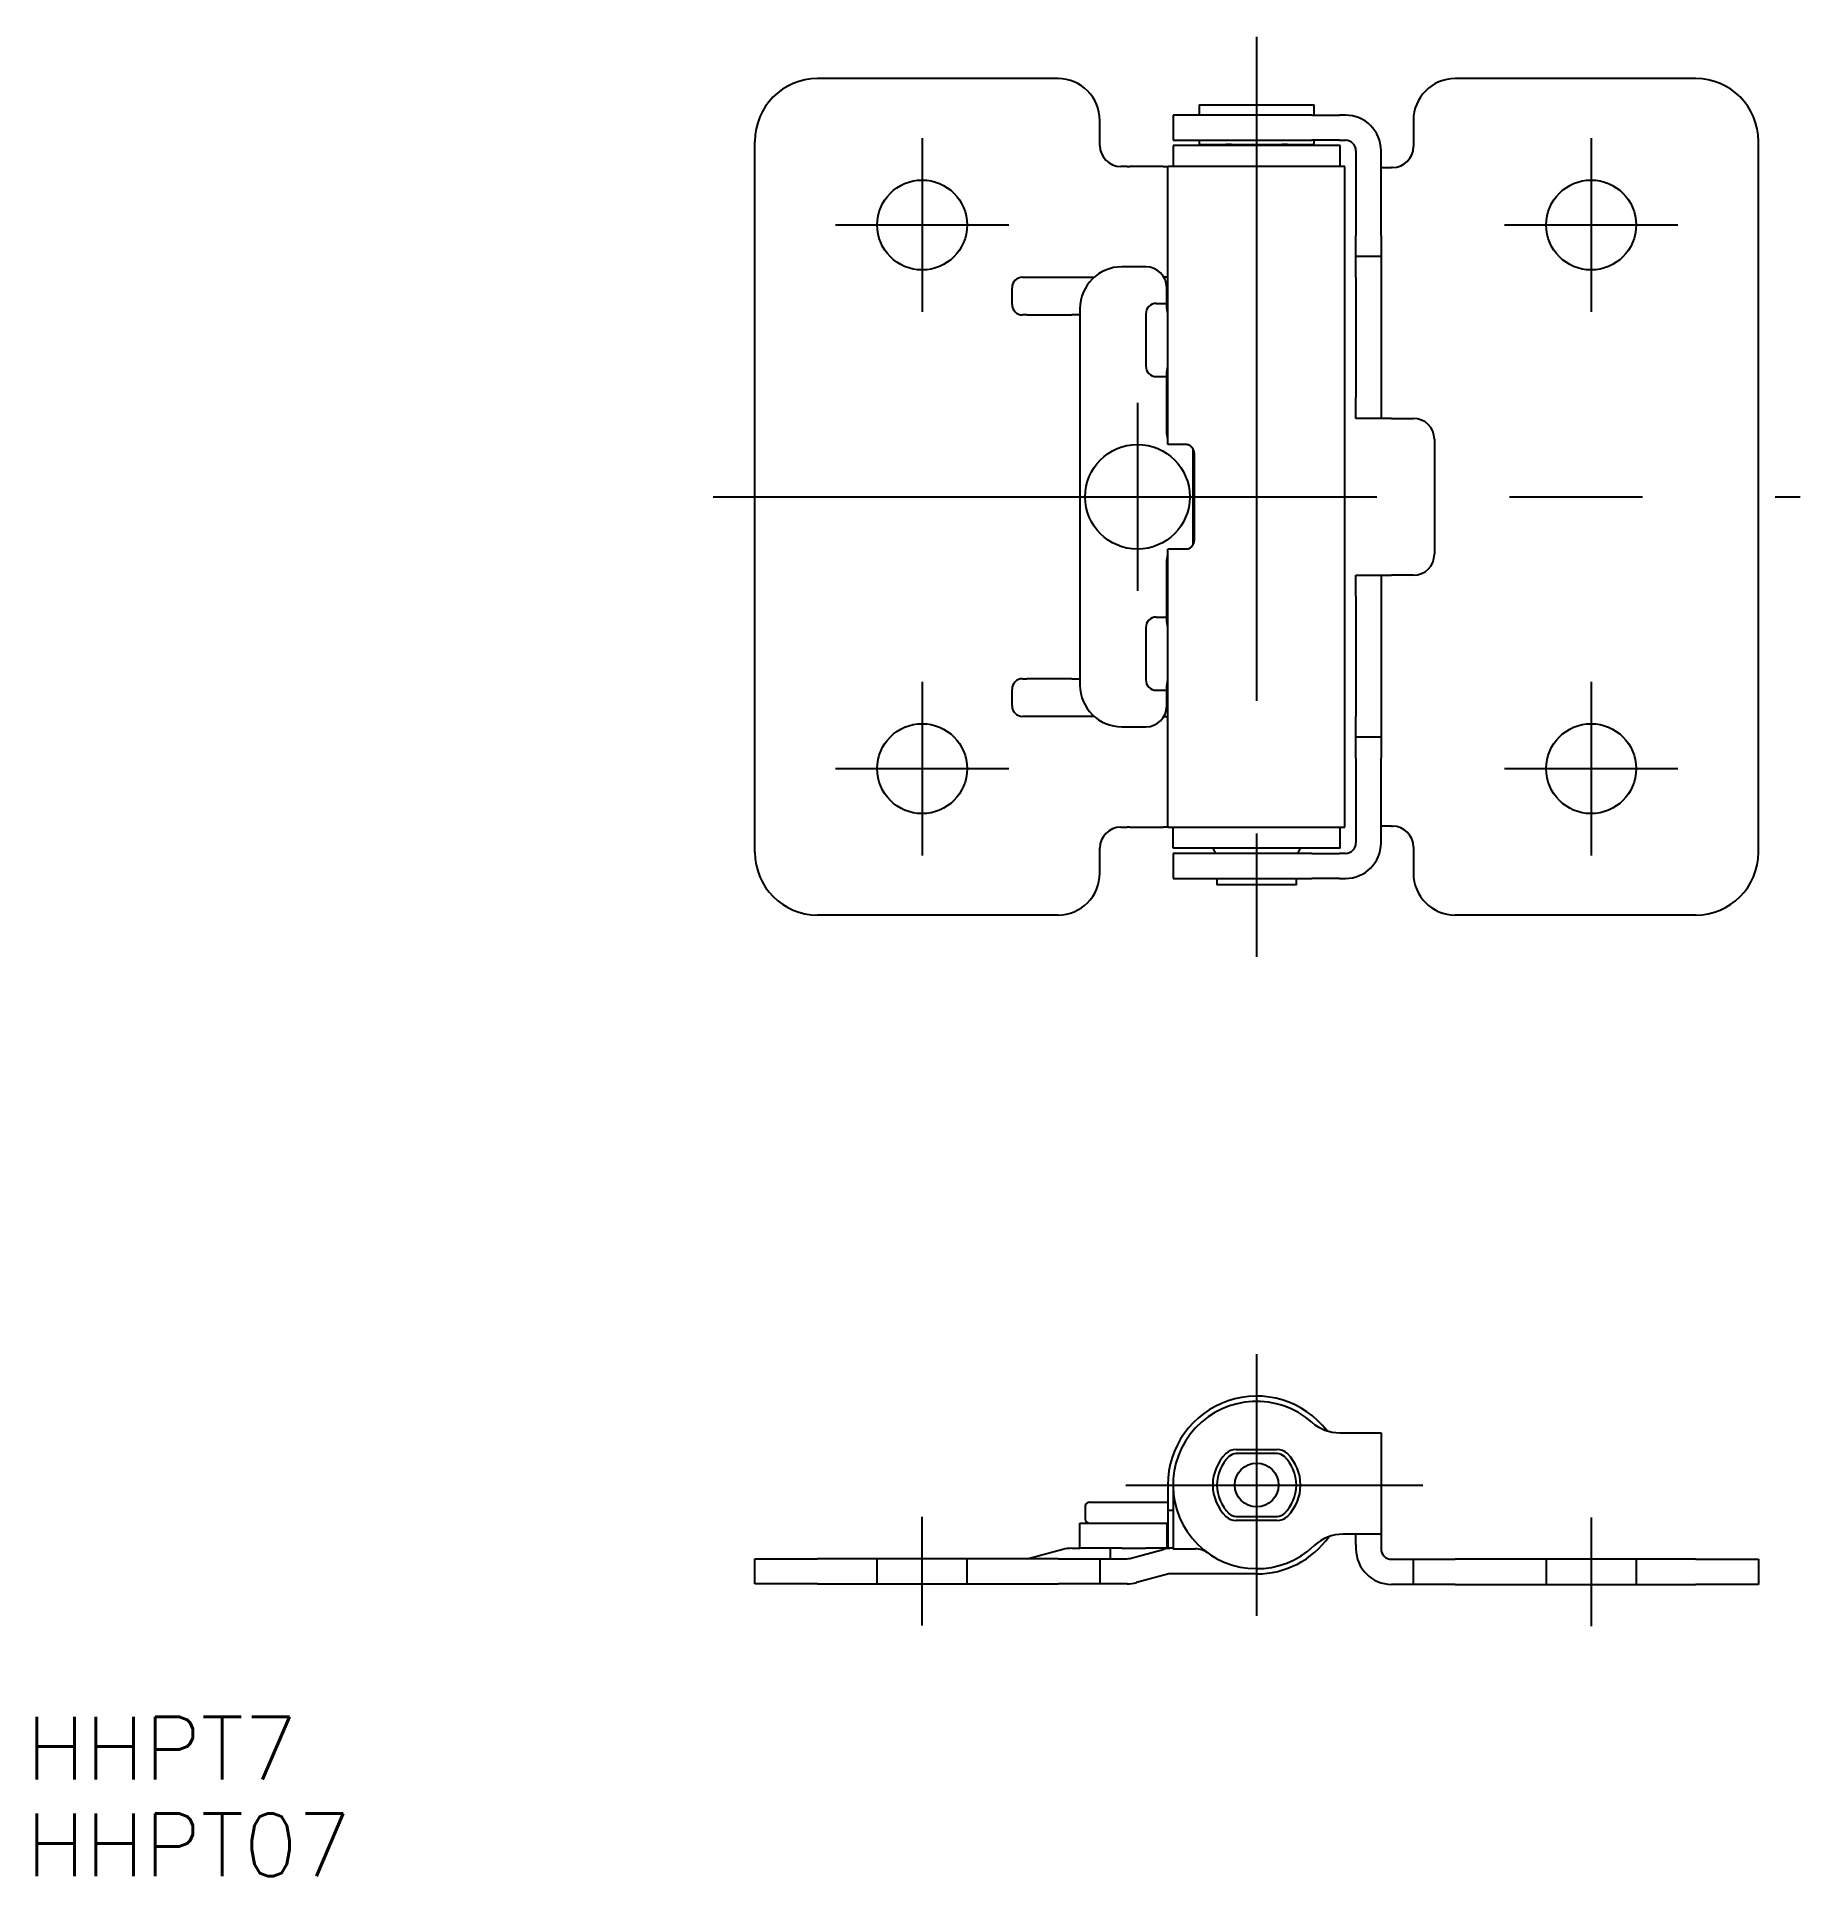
# Model space of a CAD drawing. Extents: x -58.3 to 26, y -66 to 22.
import ezdxf

# ---------------------------------------------------------------- set-up
doc = ezdxf.new("R2010")
doc.units = 0
doc.linetypes.add('CENTER', pattern=[50.8, 31.75, -6.35, 6.35, -6.35])
doc.linetypes.add('DASHED', pattern=[19.05, 12.7, -6.35])
doc.layers.get('0').update_dxf_attribs({"linetype": 'CONTINUOUS'})
doc.layers.add('CENTER', color=1, linetype='CENTER')
doc.styles.get("Standard").update_dxf_attribs({"font": 'txt.shx', "height": 3, "bigfont": 'bigfont.shx'})

msp = doc.modelspace()

# ---------------------------------------------------------------- linework, layer by layer
at = {"color": 7, "linetype": 'CONTINUOUS'}
for p, q in [((-9.5, 20), (-21, 20)), ((21, 20), (9.5, 20)), ((-2.75, 18.75), (-1.473, 18.75)), ((-2.75, 18.75), (-2.75, 18.25)), ((-1.473, 18.75), (-1.205, 18.75)), ((-1.205, 18.75), (1.205, 18.75)), ((1.205, 18.75), (1.473, 18.75)), ((1.473, 18.75), (2.75, 18.75)), ((2.75, 18.25), (2.75, 18.75)), ((-7.5, 16.8), (-7.5, 18)), ((2.646, 18.25), (-4, 18.25)), ((-4, 18.25), (-4, 17.05)), ((2.646, 18.25), (3.969, 18.25)), ((4.25, 18.25), (3.969, 18.25)), ((7.5, 18), (7.5, 16.75)), ((-24, -17), (-24, 17)), ((-4, 17.05), (2.646, 17.05)), ((4, 16.8), (-4, 16.8)), ((-4, 16.8), (-4, 15.8)), ((-2.75, 17.05), (-2.75, 16.85)), ((-2.75, 16.85), (-1.473, 16.85)), ((-2.11, 16.85), (-2.11, 16.8)), ((-1.205, 16.85), (-1.473, 16.85)), ((-1.205, 16.85), (1.205, 16.85)), ((1.473, 16.85), (1.205, 16.85)), ((1.473, 16.85), (2.75, 16.85)), ((2.11, 16.8), (2.11, 16.85)), ((3.969, 17.05), (2.646, 17.05)), ((2.75, 16.85), (2.75, 17.05)), ((3.969, 17.05), (4.25, 17.05)), ((4, 15.8), (4, 16.8)), ((24, -17), (24, 17)), ((4.75, 16.55), (4.75, 12.5)), ((5.95, 12.5), (5.95, 16.55)), ((-6.19, 15.8), (-6.5, 15.8)), ((-6.19, 15.8), (-6.06, 15.8)), ((-4.474, 15.8), (-6.06, 15.8)), ((-4.474, 15.8), (-4.225, 15.8)), ((-4.25, 2.5), (-4.25, 15.8)), ((4.225, 15.8), (-4.225, 15.8)), ((4.225, -15.8), (4.225, 15.8)), ((5.95, 15.75), (6.45, 15.75)), ((6.5, 15.75), (6.45, 15.75)), ((4.75, 11.5), (4.75, 12.5)), ((5.95, 12.5), (5.95, 11.5)), ((4.75, 10.5), (4.75, 11.5)), ((5.95, 11.5), (4.75, 11.5)), ((5.95, 11.5), (5.95, 10.5)), ((-5.3, 11), (-6.45, 11)), ((-11.7, 9.2), (-11.7, 10)), ((-11.2, 10.5), (-7.773, 10.5)), ((-4.25, 10.5), (-4.434, 10.5)), ((-4.3, 9.25), (-4.3, 10)), ((4.75, 10.5), (4.75, 4.75)), ((5.95, 10.5), (5.95, 4.75)), ((-8.45, 9), (-8.45, -9)), ((-4.8, 9.25), (-4.3, 9.25)), ((-4.3, 9), (-4.3, 9.25)), ((-10.99, 8.7), (-11.2, 8.7)), ((-10.99, 8.7), (-10.86, 8.7)), ((-10.86, 8.7), (-9.274, 8.7)), ((-9.274, 8.7), (-8.834, 8.7)), ((-8.45, 8.7), (-8.834, 8.7)), ((-5.3, 8.75), (-5.3, 6.25)), ((-4.8, 5.75), (-4.3, 5.75)), ((-4.3, 5.75), (-4.3, 6)), ((-4.3, 3), (-4.3, 5.75)), ((-4.25, 4.5), (-4.3, 4.5)), ((4.75, 3.75), (4.75, 4.75)), ((5.95, 4.75), (5.95, 3.75)), ((5.95, 3.75), (4.75, 3.75)), ((6.45, 3.75), (5.95, 3.75)), ((6.45, 3.75), (7.5, 3.75)), ((8.5, 2.75), (8.5, -2.75)), ((-3.32, 2.5), (-4.25, 2.5)), ((-3.05, 2.281), (-3.05, 0)), ((-2.988, 2), (-2.988, -2)), ((-2.988, 0), (-3.05, 0)), ((-3.05, 0), (-3.05, -2.276)), ((-4.25, -15.8), (-4.25, -2.5)), ((-3.32, -2.5), (-4.25, -2.5)), ((-4.3, -5.75), (-4.3, -3)), ((4.75, -4.75), (4.75, -3.75)), ((4.75, -3.75), (5.95, -3.75)), ((5.95, -3.75), (6.45, -3.75)), ((5.95, -3.75), (5.95, -4.75)), ((7.5, -3.75), (6.45, -3.75)), ((-4.3, -4.5), (-4.25, -4.5)), ((4.75, -4.75), (4.75, -10.5)), ((5.95, -4.75), (5.95, -10.5)), ((-4.8, -5.75), (-4.3, -5.75)), ((-4.3, -6), (-4.3, -5.75)), ((-5.3, -6.25), (-5.3, -8.75)), ((-11.2, -8.7), (-10.99, -8.7)), ((-10.86, -8.7), (-10.99, -8.7)), ((-9.274, -8.7), (-10.86, -8.7)), ((-8.834, -8.7), (-9.274, -8.7)), ((-8.834, -8.7), (-8.45, -8.7)), ((-11.7, -10), (-11.7, -9.2)), ((-4.8, -9.25), (-4.3, -9.25)), ((-4.3, -9.25), (-4.3, -9)), ((-4.3, -10), (-4.3, -9.25)), ((-7.773, -10.5), (-11.2, -10.5)), ((-4.434, -10.5), (-4.25, -10.5)), ((4.75, -11.5), (4.75, -10.5)), ((5.95, -10.5), (5.95, -11.5)), ((-6.45, -11), (-5.3, -11)), ((4.75, -12.5), (4.75, -11.5)), ((5.95, -11.5), (4.75, -11.5)), ((5.95, -11.5), (5.95, -12.5)), ((4.75, -12.5), (4.75, -16.55)), ((5.95, -16.55), (5.95, -12.5)), ((-6.5, -15.8), (-6.19, -15.8)), ((-6.06, -15.8), (-6.19, -15.8)), ((-6.06, -15.8), (-4.474, -15.8)), ((-4.225, -15.8), (-4.474, -15.8)), ((-4.225, -15.8), (4.225, -15.8)), ((-4, -16.8), (-4, -15.8)), ((4, -16.8), (4, -15.8)), ((6.45, -15.75), (5.95, -15.75)), ((6.45, -15.75), (6.5, -15.75)), ((-7.5, -18), (-7.5, -16.8)), ((4, -16.8), (-4, -16.8)), ((2.646, -17.05), (-4, -17.05)), ((-4, -17.05), (-4, -18.25)), ((-2.07, -16.87), (-1.966, -17.05)), ((1.966, -17.05), (2.07, -16.87)), ((2.646, -17.05), (3.969, -17.05)), ((4.25, -17.05), (3.969, -17.05)), ((7.5, -16.75), (7.5, -18)), ((-4, -18.25), (2.646, -18.25)), ((-1.9, -18.25), (-1.9, -18.55)), ((1.9, -18.55), (1.9, -18.25)), ((3.969, -18.25), (2.646, -18.25)), ((3.969, -18.25), (4.25, -18.25)), ((-1.33, -18.55), (-1.9, -18.55)), ((-0.98, -18.55), (-1.33, -18.55)), ((0.98, -18.55), (-0.98, -18.55)), ((1.33, -18.55), (0.98, -18.55)), ((1.9, -18.55), (1.33, -18.55)), ((-9.5, -20), (-21, -20)), ((21, -20), (9.5, -20)), ((3.969, -44.758), (4.25, -44.758)), ((4.25, -44.758), (5.95, -44.758)), ((5.95, -44.758), (5.95, -49.608)), ((-0.98, -45.558), (0.98, -45.558)), ((0.98, -45.758), (-0.98, -45.758)), ((-4.25, -47.258), (-4.25, -50.283)), ((-4, -47.258), (-4, -50.308)), ((-8.2, -48.283), (-8.2, -48.883)), ((-8, -48.083), (-4.322, -48.083)), ((-4.322, -48.083), (-4.25, -48.083)), ((-8.45, -49.083), (-6.45, -49.083)), ((-8.45, -50.283), (-8.45, -49.083)), ((-6.45, -49.083), (-5.3, -49.083)), ((-5.3, -49.083), (-4.3, -49.083)), ((-4.3, -49.083), (-4.3, -50.283)), ((-4.3, -49.083), (-4.25, -49.083)), ((-4, -48.483), (-4.25, -48.483)), ((-0.98, -48.758), (0.98, -48.758)), ((0.98, -48.958), (-0.98, -48.958)), ((-4.3, -49.283), (-4.25, -49.283)), ((4.25, -49.608), (4.132, -49.608)), ((5.95, -49.608), (4.25, -49.608)), ((4.75, -50.108), (4.75, -49.608)), ((4.75, -50.108), (4.75, -50.308)), ((5.95, -49.608), (5.95, -50.108)), ((5.95, -50.108), (5.95, -50.308)), ((-24, -50.783), (-21, -50.783)), ((-24, -51.983), (-24, -50.783)), ((-9.5, -50.783), (-21, -50.783)), ((-9.274, -50.341), (-10.86, -50.766)), ((-9.5, -50.783), (-7.5, -50.783)), ((-8.834, -50.283), (-8.45, -50.283)), ((-6.45, -50.283), (-8.45, -50.283)), ((-7.5, -50.783), (-6.5, -50.783)), ((-7.5, -50.783), (-7.5, -51.983)), ((-7, -50.283), (-7, -50.783)), ((-6.5, -50.783), (-6.19, -50.783)), ((-6.45, -50.283), (-5.3, -50.283)), ((-6.06, -50.766), (-4.474, -50.341)), ((-4.3, -50.283), (-5.3, -50.283)), ((-4, -50.283), (-4.3, -50.283)), ((-4.034, -50.283), (-4, -50.283)), ((-4, -50.308), (-2.932, -50.308)), ((6.45, -50.808), (6.5, -50.808)), ((6.5, -50.808), (7.5, -50.808)), ((7.5, -50.808), (9.5, -50.808)), ((7.5, -52.008), (7.5, -50.808)), ((21, -50.808), (9.5, -50.808)), ((21, -50.808), (24, -50.808)), ((24, -50.808), (24, -52.008)), ((-4.193, -51.508), (-5.75, -51.925)), ((0, -51.508), (-4.193, -51.508)), ((-21, -51.983), (-24, -51.983)), ((-21, -51.983), (-9.5, -51.983)), ((-7.5, -51.983), (-9.5, -51.983)), ((-6.5, -51.983), (-7.5, -51.983)), ((-6.19, -51.983), (-6.5, -51.983)), ((6.5, -52.008), (6.45, -52.008)), ((7.5, -52.008), (6.5, -52.008)), ((9.5, -52.008), (7.5, -52.008)), ((9.5, -52.008), (21, -52.008)), ((24, -52.008), (21, -52.008))]:
    msp.add_line(p, q, dxfattribs=at)
at = {"color": 3, "linetype": 'DASHED'}
for p, q in [((-18.15, -51.983), (-18.15, -50.783)), ((-13.85, -51.983), (-13.85, -50.783)), ((13.85, -50.808), (13.85, -52.008)), ((18.15, -50.808), (18.15, -52.008))]:
    msp.add_line(p, q, dxfattribs=at)
at = {"color": 7}
for points in [[(-3.32, 2.5, 0), (-3.318, 2.5, 0), (-3.315, 2.5, 0), (-3.312, 2.5, 0), (-3.31, 2.5, 0), (-3.307, 2.5, 0), (-3.305, 2.499, 0), (-3.302, 2.499, 0), (-3.299, 2.499, 0), (-3.297, 2.499, 0), (-3.294, 2.498, 0), (-3.292, 2.498, 0), (-3.289, 2.497, 0), (-3.287, 2.497, 0), (-3.284, 2.497, 0), (-3.281, 2.496, 0), (-3.279, 2.496, 0), (-3.276, 2.495, 0), (-3.274, 2.494, 0), (-3.271, 2.494, 0), (-3.268, 2.493, 0), (-3.266, 2.492, 0), (-3.263, 2.492, 0), (-3.261, 2.491, 0), (-3.258, 2.49, 0), (-3.256, 2.489, 0), (-3.253, 2.488, 0), (-3.25, 2.487, 0), (-3.248, 2.487, 0), (-3.245, 2.486, 0), (-3.243, 2.485, 0), (-3.24, 2.484, 0), (-3.238, 2.482, 0), (-3.235, 2.481, 0), (-3.232, 2.48, 0), (-3.23, 2.479, 0), (-3.227, 2.478, 0), (-3.225, 2.477, 0), (-3.222, 2.475, 0), (-3.22, 2.474, 0), (-3.217, 2.473, 0), (-3.215, 2.471, 0), (-3.212, 2.47, 0), (-3.21, 2.469, 0), (-3.207, 2.467, 0), (-3.205, 2.466, 0), (-3.202, 2.464, 0), (-3.2, 2.463, 0), (-3.197, 2.461, 0), (-3.195, 2.46, 0), (-3.192, 2.458, 0), (-3.19, 2.456, 0), (-3.187, 2.455, 0), (-3.185, 2.453, 0), (-3.182, 2.451, 0), (-3.18, 2.449, 0), (-3.178, 2.448, 0), (-3.175, 2.446, 0), (-3.173, 2.444, 0), (-3.17, 2.442, 0), (-3.168, 2.44, 0), (-3.166, 2.438, 0), (-3.163, 2.436, 0), (-3.161, 2.434, 0), (-3.158, 2.432, 0), (-3.156, 2.43, 0), (-3.154, 2.428, 0), (-3.151, 2.426, 0), (-3.149, 2.424, 0), (-3.147, 2.422, 0), (-3.144, 2.419, 0), (-3.142, 2.417, 0), (-3.14, 2.415, 0), (-3.138, 2.413, 0), (-3.135, 2.41, 0), (-3.133, 2.408, 0), (-3.131, 2.406, 0), (-3.129, 2.403, 0), (-3.126, 2.401, 0), (-3.124, 2.398, 0), (-3.122, 2.396, 0), (-3.12, 2.393, 0), (-3.118, 2.391, 0), (-3.115, 2.388, 0), (-3.113, 2.386, 0), (-3.111, 2.383, 0), (-3.109, 2.38, 0), (-3.107, 2.378, 0), (-3.105, 2.375, 0), (-3.103, 2.372, 0), (-3.101, 2.37, 0), (-3.099, 2.367, 0), (-3.097, 2.364, 0), (-3.095, 2.361, 0), (-3.093, 2.358, 0), (-3.091, 2.356, 0), (-3.089, 2.353, 0), (-3.087, 2.35, 0), (-3.085, 2.347, 0), (-3.083, 2.344, 0), (-3.081, 2.341, 0), (-3.079, 2.338, 0), (-3.077, 2.335, 0), (-3.075, 2.332, 0), (-3.073, 2.329, 0), (-3.072, 2.325, 0), (-3.07, 2.322, 0), (-3.068, 2.319, 0), (-3.066, 2.316, 0), (-3.064, 2.313, 0), (-3.063, 2.31, 0), (-3.061, 2.306, 0), (-3.059, 2.303, 0), (-3.057, 2.3, 0), (-3.056, 2.297, 0), (-3.054, 2.293, 0), (-3.052, 2.29, 0), (-3.051, 2.287, 0), (-3.049, 2.283, 0), (-3.048, 2.28, 0), (-3.046, 2.276, 0), (-3.045, 2.273, 0), (-3.043, 2.269, 0), (-3.041, 2.266, 0), (-3.04, 2.262, 0), (-3.038, 2.259, 0), (-3.037, 2.255, 0), (-3.036, 2.252, 0), (-3.034, 2.248, 0), (-3.033, 2.245, 0), (-3.031, 2.241, 0), (-3.03, 2.238, 0), (-3.029, 2.234, 0), (-3.027, 2.23, 0), (-3.026, 2.227, 0), (-3.025, 2.223, 0), (-3.023, 2.219, 0), (-3.022, 2.216, 0), (-3.021, 2.212, 0), (-3.02, 2.208, 0), (-3.019, 2.204, 0), (-3.017, 2.201, 0), (-3.016, 2.197, 0), (-3.015, 2.193, 0), (-3.014, 2.189, 0), (-3.013, 2.185, 0), (-3.012, 2.182, 0), (-3.011, 2.178, 0), (-3.01, 2.174, 0), (-3.009, 2.17, 0), (-3.008, 2.166, 0), (-3.007, 2.162, 0), (-3.006, 2.158, 0), (-3.005, 2.154, 0), (-3.004, 2.151, 0), (-3.003, 2.147, 0), (-3.003, 2.143, 0), (-3.002, 2.139, 0), (-3.001, 2.135, 0), (-3, 2.131, 0), (-2.999, 2.127, 0), (-2.999, 2.123, 0), (-2.998, 2.119, 0), (-2.997, 2.115, 0), (-2.997, 2.111, 0), (-2.996, 2.107, 0), (-2.995, 2.103, 0), (-2.995, 2.099, 0), (-2.994, 2.095, 0), (-2.994, 2.091, 0), (-2.993, 2.086, 0), (-2.993, 2.082, 0), (-2.992, 2.078, 0), (-2.992, 2.074, 0), (-2.991, 2.07, 0), (-2.991, 2.066, 0), (-2.99, 2.062, 0), (-2.99, 2.058, 0), (-2.99, 2.054, 0), (-2.989, 2.05, 0), (-2.989, 2.046, 0), (-2.989, 2.041, 0), (-2.989, 2.037, 0), (-2.988, 2.033, 0), (-2.988, 2.029, 0), (-2.988, 2.025, 0), (-2.988, 2.021, 0), (-2.988, 2.017, 0), (-2.988, 2.012, 0), (-2.988, 2.008, 0), (-2.988, 2.004, 0), (-2.988, 2, 0)], [(-2.988, -2, 0), (-2.988, -2.004, 0), (-2.988, -2.008, 0), (-2.988, -2.012, 0), (-2.988, -2.017, 0), (-2.988, -2.021, 0), (-2.988, -2.025, 0), (-2.988, -2.029, 0), (-2.988, -2.033, 0), (-2.989, -2.037, 0), (-2.989, -2.041, 0), (-2.989, -2.046, 0), (-2.989, -2.05, 0), (-2.99, -2.054, 0), (-2.99, -2.058, 0), (-2.99, -2.062, 0), (-2.991, -2.066, 0), (-2.991, -2.07, 0), (-2.992, -2.074, 0), (-2.992, -2.078, 0), (-2.993, -2.082, 0), (-2.993, -2.086, 0), (-2.994, -2.091, 0), (-2.994, -2.095, 0), (-2.995, -2.099, 0), (-2.995, -2.103, 0), (-2.996, -2.107, 0), (-2.997, -2.111, 0), (-2.997, -2.115, 0), (-2.998, -2.119, 0), (-2.999, -2.123, 0), (-2.999, -2.127, 0), (-3, -2.131, 0), (-3.001, -2.135, 0), (-3.002, -2.139, 0), (-3.002, -2.143, 0), (-3.003, -2.146, 0), (-3.004, -2.15, 0), (-3.005, -2.154, 0), (-3.006, -2.158, 0), (-3.007, -2.162, 0), (-3.008, -2.166, 0), (-3.009, -2.17, 0), (-3.01, -2.174, 0), (-3.011, -2.178, 0), (-3.012, -2.181, 0), (-3.013, -2.185, 0), (-3.014, -2.189, 0), (-3.015, -2.193, 0), (-3.016, -2.197, 0), (-3.017, -2.2, 0), (-3.019, -2.204, 0), (-3.02, -2.208, 0), (-3.021, -2.212, 0), (-3.022, -2.215, 0), (-3.023, -2.219, 0), (-3.025, -2.223, 0), (-3.026, -2.226, 0), (-3.027, -2.23, 0), (-3.029, -2.234, 0), (-3.03, -2.237, 0), (-3.031, -2.241, 0), (-3.033, -2.245, 0), (-3.034, -2.248, 0), (-3.035, -2.252, 0), (-3.037, -2.255, 0), (-3.038, -2.259, 0), (-3.04, -2.262, 0), (-3.041, -2.266, 0), (-3.043, -2.269, 0), (-3.044, -2.273, 0), (-3.046, -2.276, 0), (-3.048, -2.279, 0), (-3.049, -2.283, 0), (-3.051, -2.286, 0), (-3.052, -2.29, 0), (-3.054, -2.293, 0), (-3.056, -2.296, 0), (-3.057, -2.3, 0), (-3.059, -2.303, 0), (-3.061, -2.306, 0), (-3.062, -2.309, 0), (-3.064, -2.313, 0), (-3.066, -2.316, 0), (-3.068, -2.319, 0), (-3.07, -2.322, 0), (-3.071, -2.325, 0), (-3.073, -2.328, 0), (-3.075, -2.331, 0), (-3.077, -2.334, 0), (-3.079, -2.338, 0), (-3.081, -2.341, 0), (-3.083, -2.344, 0), (-3.085, -2.346, 0), (-3.087, -2.349, 0), (-3.088, -2.352, 0), (-3.09, -2.355, 0), (-3.092, -2.358, 0), (-3.094, -2.361, 0), (-3.096, -2.364, 0), (-3.099, -2.367, 0), (-3.101, -2.369, 0), (-3.103, -2.372, 0), (-3.105, -2.375, 0), (-3.107, -2.378, 0), (-3.109, -2.38, 0), (-3.111, -2.383, 0), (-3.113, -2.385, 0), (-3.115, -2.388, 0), (-3.117, -2.391, 0), (-3.12, -2.393, 0), (-3.122, -2.396, 0), (-3.124, -2.398, 0), (-3.126, -2.401, 0), (-3.128, -2.403, 0), (-3.131, -2.405, 0), (-3.133, -2.408, 0), (-3.135, -2.41, 0), (-3.137, -2.412, 0), (-3.14, -2.415, 0), (-3.142, -2.417, 0), (-3.144, -2.419, 0), (-3.147, -2.421, 0), (-3.149, -2.424, 0), (-3.151, -2.426, 0), (-3.154, -2.428, 0), (-3.156, -2.43, 0), (-3.158, -2.432, 0), (-3.161, -2.434, 0), (-3.163, -2.436, 0), (-3.165, -2.438, 0), (-3.168, -2.44, 0), (-3.17, -2.442, 0), (-3.173, -2.444, 0), (-3.175, -2.446, 0), (-3.177, -2.447, 0), (-3.18, -2.449, 0), (-3.182, -2.451, 0), (-3.185, -2.453, 0), (-3.187, -2.455, 0), (-3.19, -2.456, 0), (-3.192, -2.458, 0), (-3.195, -2.459, 0), (-3.197, -2.461, 0), (-3.2, -2.463, 0), (-3.202, -2.464, 0), (-3.205, -2.466, 0), (-3.207, -2.467, 0), (-3.21, -2.469, 0), (-3.212, -2.47, 0), (-3.215, -2.471, 0), (-3.217, -2.473, 0), (-3.22, -2.474, 0), (-3.222, -2.475, 0), (-3.225, -2.477, 0), (-3.227, -2.478, 0), (-3.23, -2.479, 0), (-3.232, -2.48, 0), (-3.235, -2.481, 0), (-3.238, -2.482, 0), (-3.24, -2.483, 0), (-3.243, -2.485, 0), (-3.245, -2.486, 0), (-3.248, -2.486, 0), (-3.25, -2.487, 0), (-3.253, -2.488, 0), (-3.256, -2.489, 0), (-3.258, -2.49, 0), (-3.261, -2.491, 0), (-3.263, -2.492, 0), (-3.266, -2.492, 0), (-3.268, -2.493, 0), (-3.271, -2.494, 0), (-3.274, -2.494, 0), (-3.276, -2.495, 0), (-3.279, -2.496, 0), (-3.281, -2.496, 0), (-3.284, -2.497, 0), (-3.287, -2.497, 0), (-3.289, -2.497, 0), (-3.292, -2.498, 0), (-3.294, -2.498, 0), (-3.297, -2.499, 0), (-3.299, -2.499, 0), (-3.302, -2.499, 0), (-3.305, -2.499, 0), (-3.307, -2.5, 0), (-3.31, -2.5, 0), (-3.312, -2.5, 0), (-3.315, -2.5, 0), (-3.318, -2.5, 0), (-3.32, -2.5, 0)]]:
    msp.add_polyline3d(points, dxfattribs=at)
at = {"color": 7, "linetype": 'CONTINUOUS'}
for centre, radius in [((-16, 13), 2.15), ((16, 13), 2.15), ((-5.7, 0), 2.5), ((-16, -13), 2.15), ((16, -13), 2.15), ((0, -47.258), 1.05)]:
    msp.add_circle(centre, radius, dxfattribs=at)
for centre, radius, start, end in [((-21, 17), 3, 90, 180), ((-9.5, 18), 2, 0, 90), ((9.5, 18), 2, 90, 180), ((21, 17), 3, 0, 90), ((4.25, 16.55), 1.7, 0, 90), ((-6.5, 16.8), 1, 180, 270), ((4.25, 16.55), 0.5, 0, 90), ((6.5, 16.75), 1, 270, 0), ((-6.45, 9), 2, 90, 180), ((-5.3, 10), 1, 0, 90), ((-11.2, 10), 0.5, 90, 180), ((-11.2, 9.2), 0.5, 180, 270), ((-4.8, 8.75), 0.5, 90, 180), ((-3.8, 9), 0.5, 180, 205.84193), ((-4.8, 6.25), 0.5, 180, 270), ((-3.8, 6), 0.5, 154.15807, 180), ((7.5, 2.75), 1, 0, 90), ((-3.8, 3), 0.5, 180, 205.84193), ((-3.8, -3), 0.5, 154.15807, 180), ((7.5, -2.75), 1, 270, 0), ((-4.8, -6.25), 0.5, 90, 180), ((-3.8, -6), 0.5, 180, 205.84193), ((-11.2, -9.2), 0.5, 90, 180), ((-4.8, -8.75), 0.5, 180, 270), ((-3.8, -9), 0.5, 154.15807, 180), ((-6.45, -9), 2, 180, 270), ((-11.2, -10), 0.5, 180, 270), ((-5.3, -10), 1, 270, 0), ((-6.5, -16.8), 1, 90, 180), ((6.5, -16.75), 1, 0, 90), ((4.25, -16.55), 1.7, 270, 0), ((4.25, -16.55), 0.5, 270, 0), ((-21, -17), 3, 180, 270), ((-1.81, -16.72), 0.3, 195.54227, 210), ((1.81, -16.72), 0.3, 330, 344.45773), ((21, -17), 3, 270, 0), ((-9.5, -18), 2, 270, 0), ((9.5, -18), 2, 180, 270), ((0, -47.258), 4.25, 37.58751, 180), ((0, -47.258), 4, 48.59038, 313.53115), ((3.969, -42.758), 2, 228.59038, 270), ((-0.98, -46.258), 0.7, 90, 134.41531), ((0.98, -46.258), 0.7, 45.58469, 90), ((0, -47.258), 2.1, 134.41531, 225.58469), ((0, -47.258), 1.9, 134.41531, 225.58469), ((-0.98, -46.258), 0.5, 90, 134.41531), ((0.98, -46.258), 0.5, 45.58469, 90), ((0, -47.258), 1.9, 314.41531, 45.58469), ((0, -47.258), 2.1, 314.41531, 45.58469), ((-8, -48.283), 0.2, 90, 180), ((-8, -48.883), 0.2, 180, 270), ((-0.98, -48.258), 0.7, 225.58469, 270), ((-0.98, -48.258), 0.5, 225.58469, 270), ((0.98, -48.258), 0.5, 270, 314.41531), ((0.98, -48.258), 0.7, 270, 314.41531), ((0, -47.258), 4.25, 270, 324.53402), ((4.132, -51.608), 2, 90, 133.53115), ((-10.99, -50.283), 0.5, 270, 285), ((-8.834, -51.983), 1.7, 90, 105), ((-6.19, -50.283), 0.5, 270, 285), ((-4.034, -51.983), 1.7, 90, 105), ((-2.932, -51.308), 1, 54.09593, 90), ((6.45, -50.308), 1.7, 180, 270), ((6.45, -50.308), 0.5, 180, 270), ((-6.19, -50.283), 1.7, 270, 285)]:
    msp.add_arc(centre, radius, start, end, dxfattribs=at)
at = {"layer": 'CENTER', "color": 1, "linetype": 'CENTER'}
for p, q in [((0, 22), (0, -22)), ((-16, 17.15), (-16, 8.85)), ((16, 17.15), (16, 8.85)), ((-20.15, 13), (-11.85, 13)), ((11.85, 13), (20.15, 13)), ((-5.7, 4.5), (-5.7, -4.5)), ((-26, 0), (26, 0)), ((-16, -8.85), (-16, -17.15)), ((16, -8.85), (16, -17.15)), ((-20.15, -13), (-11.85, -13)), ((11.85, -13), (20.15, -13)), ((0, -41.008), (0, -53.508)), ((-6.25, -47.258), (7.95, -47.258)), ((-16, -53.983), (-16, -48.783)), ((16, -48.808), (16, -54.008))]:
    msp.add_line(p, q, dxfattribs=at)

# ---------------------------------------------------------------- texts
at = {"color": 7, "linetype": 'CONTINUOUS'}
for s, p in [('HHPT7', (-58.861, -61.341)), ('HHPT07', (-58.861, -65.966))]:
    msp.add_text(s, height=3, dxfattribs=at).set_placement(p)

doc.saveas('drawing.dxf')
